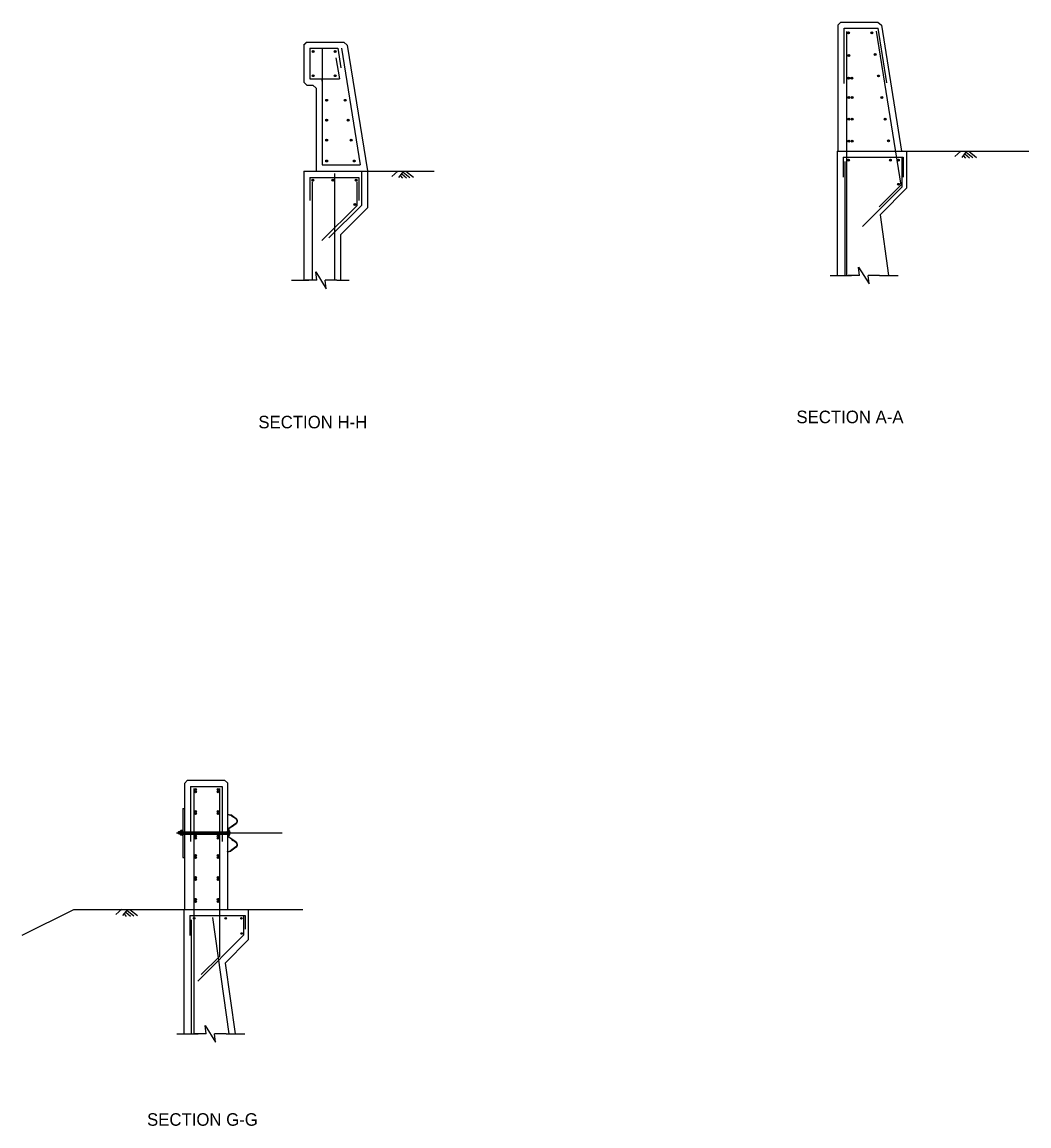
# Model space of a CAD drawing. Extents: x -315 to -209, y 491 to 524.
# Drawn here: x -259.14 to -231.83, y 491.53 to 521.48 of the extents above; entities that cross this region are included whole.
import ezdxf

# ---------------------------------------------------------------- set-up
doc = ezdxf.new("R2010")
doc.units = 0
for name, color, linetype in [('border_NO-PLOT', 7, 'Continuous'), ('pp_PRESENTATION', 7, 'Continuous'), ('str_Center-Line-A', 7, 'Continuous'), ('str_Concrete-A', 7, 'Continuous'), ('str_Grades-Finish-Grade-A', 7, 'Continuous'), ('str_Grades-Origonal-Ground-A', 7, 'Continuous'), ('str_Misc-Steel-A', 7, 'Continuous'), ('str_Reinforcement-A', 7, 'Continuous'), ('str_Reinforcement-B', 7, 'Continuous'), ('str_Text-A', 7, 'Continuous'), ('tcd_RAILING-MGS', 7, 'Continuous')]:
    doc.layers.add(name, color=color, linetype=linetype)

msp = doc.modelspace()

# ---------------------------------------------------------------- linework, layer by layer
at = {"layer": 'pp_PRESENTATION'}
for p, q in [((-236.419, 514.602), (-236.734, 514.602)), ((-235.877, 514.602), (-236.191, 514.602)), ((-251.148, 514.472), (-251.462, 514.472)), ((-250.605, 514.472), (-250.919, 514.472)), ((-254.148, 494.026), (-254.462, 494.026)), ((-253.605, 494.026), (-253.919, 494.026))]:
    msp.add_line(p, q, dxfattribs=at)
for points in [[(-251.148, 514.472), (-251.177, 514.701), (-250.891, 514.244), (-250.919, 514.472)], [(-236.419, 514.602), (-236.448, 514.83), (-236.162, 514.373), (-236.191, 514.602)], [(-254.148, 494.026), (-254.176, 494.255), (-253.891, 493.797), (-253.919, 494.026)]]:
    msp.add_lwpolyline(points, dxfattribs=at)
at = {"layer": 'str_Center-Line-A'}
msp.add_line((-254.954, 499.476), (-252.086, 499.476), dxfattribs=at)
at = {"layer": 'str_Concrete-A'}
for p, q in [((-236.926, 521.479), (-237.009, 521.395)), ((-236.926, 521.479), (-235.926, 521.479)), ((-235.926, 521.479), (-235.829, 521.396)), ((-237.009, 521.395), (-237.009, 517.979)), ((-235.829, 521.396), (-235.28, 517.979)), ((-251.425, 520.932), (-251.508, 520.849)), ((-251.417, 520.936), (-251.5, 520.852)), ((-251.417, 520.936), (-250.417, 520.936)), ((-250.417, 520.936), (-250.32, 520.853)), ((-251.5, 520.852), (-251.5, 519.852)), ((-250.32, 520.853), (-249.771, 517.438)), ((-251.5, 519.852), (-251.417, 519.769)), ((-251.417, 519.769), (-251.25, 519.769)), ((-251.25, 519.769), (-251.167, 519.685)), ((-251.167, 519.685), (-251.167, 517.438)), ((-237.03, 517.979), (-237.03, 514.602)), ((-237.03, 517.979), (-235.135, 517.979)), ((-235.135, 516.979), (-235.135, 517.979)), ((-251.5, 517.435), (-249.765, 517.435)), ((-251.5, 517.435), (-251.5, 514.472)), ((-249.771, 517.438), (-249.771, 516.435)), ((-235.135, 516.979), (-235.864, 516.249)), ((-249.771, 516.435), (-250.5, 515.705)), ((-235.864, 516.249), (-235.632, 514.602)), ((-250.5, 515.705), (-250.5, 514.472)), ((-237.217, 514.602), (-236.636, 514.602)), ((-235.877, 514.602), (-235.375, 514.602)), ((-251.83, 514.472), (-251.364, 514.472)), ((-250.605, 514.472), (-250.269, 514.472)), ((-254.654, 500.904), (-254.737, 500.82)), ((-254.737, 500.82), (-254.737, 497.406)), ((-254.654, 500.904), (-253.654, 500.904)), ((-253.654, 500.904), (-253.57, 500.833)), ((-253.57, 500.833), (-253.57, 497.406)), ((-254.737, 499.508), (-253.57, 499.508)), ((-254.737, 499.444), (-253.57, 499.444)), ((-254.758, 497.403), (-254.758, 494.026)), ((-254.758, 497.403), (-253.008, 497.403)), ((-253.008, 497.403), (-253.008, 496.575)), ((-253.008, 496.575), (-253.636, 495.947)), ((-253.636, 495.947), (-253.365, 494.026)), ((-254.945, 494.026), (-254.364, 494.026)), ((-253.605, 494.026), (-253.103, 494.026))]:
    msp.add_line(p, q, dxfattribs=at)
at = {"layer": 'str_Grades-Finish-Grade-A'}
msp.add_line((-235.135, 517.979), (-231.827, 517.979), dxfattribs=at)
at = {"layer": 'str_Grades-Origonal-Ground-A'}
for p, q in [((-233.67, 517.979), (-233.833, 517.834)), ((-233.833, 517.979), (-232.691, 517.979)), ((-233.516, 517.978), (-233.65, 517.807)), ((-233.563, 517.905), (-233.437, 517.791)), ((-233.529, 517.952), (-233.345, 517.801)), ((-233.453, 517.977), (-233.247, 517.808)), ((-233.607, 517.856), (-233.549, 517.784)), ((-249.765, 517.435), (-248.031, 517.435)), ((-248.946, 517.437), (-249.109, 517.292)), ((-249.109, 517.436), (-247.966, 517.436)), ((-248.791, 517.436), (-248.926, 517.265)), ((-248.883, 517.314), (-248.824, 517.242)), ((-248.838, 517.363), (-248.713, 517.249)), ((-248.805, 517.41), (-248.621, 517.259)), ((-248.729, 517.435), (-248.523, 517.266)), ((-259.142, 496.701), (-257.737, 497.403)), ((-257.737, 497.403), (-254.758, 497.403)), ((-256.438, 497.404), (-256.6, 497.259)), ((-256.6, 497.403), (-255.458, 497.403)), ((-256.283, 497.403), (-256.417, 497.232)), ((-256.375, 497.281), (-256.316, 497.208)), ((-256.33, 497.33), (-256.204, 497.215)), ((-256.296, 497.377), (-256.112, 497.225)), ((-256.22, 497.402), (-256.014, 497.232)), ((-253.008, 497.403), (-251.521, 497.403))]:
    msp.add_line(p, q, dxfattribs=at)
at = {"layer": 'str_Misc-Steel-A'}
for p, q in [((-254.894, 499.506), (-254.908, 499.492)), ((-254.908, 499.463), (-254.908, 499.492)), ((-254.894, 499.449), (-254.908, 499.463)), ((-254.894, 499.449), (-254.894, 499.506)), ((-254.851, 499.506), (-254.894, 499.506)), ((-254.851, 499.449), (-254.894, 499.449)), ((-254.881, 499.458), (-254.881, 499.499)), ((-254.873, 499.506), (-254.873, 499.451)), ((-254.863, 499.458), (-254.863, 499.499)), ((-254.851, 499.449), (-254.851, 499.506)), ((-254.85, 499.431), (-254.85, 499.526)), ((-254.806, 499.513), (-254.838, 499.513)), ((-254.806, 499.539), (-254.837, 499.539)), ((-254.806, 499.418), (-254.837, 499.418)), ((-254.836, 499.444), (-254.806, 499.444)), ((-254.806, 499.418), (-254.806, 499.539)), ((-254.796, 499.543), (-254.803, 499.543)), ((-254.803, 499.543), (-254.803, 499.414)), ((-254.803, 499.414), (-254.796, 499.414)), ((-254.796, 499.414), (-254.796, 499.543)), ((-254.778, 499.508), (-254.737, 499.508)), ((-254.778, 499.444), (-254.737, 499.444))]:
    msp.add_line(p, q, dxfattribs=at)
msp.add_lwpolyline([(-254.79, 499.557), (-254.79, 499.399), (-254.778, 499.399), (-254.778, 499.557)], close=True, dxfattribs=at)
for centre, start, end in [((-254.837, 499.526), 90.7224, 261.7875), ((-254.837, 499.457), 182.9268, 270.3985), ((-254.837, 499.431), 94.8049, 266.3828), ((-254.837, 499.5), 90.4996, 178.1024)]:
    msp.add_arc(centre, 0.0129, start, end, dxfattribs=at)
at = {"layer": 'str_Reinforcement-A'}
for p, q in [((-236.843, 519.812), (-236.843, 521.312)), ((-236.843, 521.312), (-235.916, 521.312)), ((-236.772, 521.225), (-236.772, 514.602)), ((-235.968, 521.228), (-235.298, 517.056)), ((-235.678, 519.831), (-235.916, 521.312)), ((-251.334, 520.769), (-251.334, 519.935)), ((-251.334, 520.769), (-250.575, 520.769)), ((-251, 520.744), (-251, 517.602)), ((-250.575, 520.769), (-250.49, 520.238)), ((-250.475, 520.769), (-249.966, 517.602)), ((-250.627, 520.508), (-250.535, 519.935)), ((-251.334, 519.935), (-250.535, 519.935)), ((-251, 519.873), (-251, 519.935)), ((-251, 517.602), (-249.966, 517.602)), ((-236.863, 517.812), (-236.863, 517.268)), ((-236.863, 517.812), (-235.237, 517.812)), ((-236.823, 517.692), (-236.823, 514.602)), ((-235.277, 517.783), (-235.277, 516.995)), ((-235.237, 517.812), (-235.237, 517.272)), ((-250.667, 517.367), (-250.667, 514.472)), ((-249.938, 517.435), (-249.938, 516.504)), ((-251.333, 517.257), (-251.333, 516.639)), ((-251.333, 517.257), (-250.004, 517.257)), ((-251.269, 517.148), (-251.269, 514.472)), ((-250.062, 517.148), (-250.062, 516.497)), ((-250.004, 517.257), (-250.004, 516.639)), ((-236.338, 515.934), (-235.277, 516.995)), ((-235.887, 516.467), (-235.298, 517.056)), ((-250.062, 516.497), (-251.01, 515.549)), ((-250.822, 515.62), (-249.938, 516.504)), ((-254.571, 500.737), (-254.571, 499.906)), ((-254.571, 500.737), (-254.571, 499.24)), ((-254.571, 500.737), (-253.712, 500.737)), ((-254.479, 500.678), (-254.479, 494.029)), ((-253.787, 500.678), (-253.787, 496.128)), ((-253.712, 500.737), (-253.712, 499.24)), ((-254.591, 497.237), (-253.091, 497.237)), ((-254.591, 497.237), (-254.591, 496.693)), ((-253.091, 497.237), (-253.091, 496.865)), ((-254.551, 497.116), (-254.551, 494.026)), ((-253.978, 497.179), (-253.533, 494.026)), ((-253.131, 497.207), (-253.131, 496.701)), ((-253.131, 496.701), (-254.378, 495.455)), ((-253.787, 496.128), (-254.282, 495.633))]:
    msp.add_line(p, q, dxfattribs=at)
for centre, radius in [((-236.715, 521.187), 0.0026), ((-236.715, 521.187), 0.00174), ((-236.715, 521.187), 0.000871), ((-236.087, 521.187), 0.0026), ((-236.087, 521.187), 0.00174), ((-236.087, 521.187), 0.000871), ((-236.714, 520.571), 0.0026), ((-236.714, 520.571), 0.00174), ((-236.714, 520.571), 0.000871), ((-235.997, 520.602), 0.0026), ((-235.997, 520.602), 0.00174), ((-235.997, 520.602), 0.000871), ((-235.907, 520.016), 0.0026), ((-235.907, 520.016), 0.00174), ((-235.907, 520.016), 0.000871), ((-236.714, 519.957), 0.0026), ((-236.714, 519.957), 0.00174), ((-236.714, 519.957), 0.000871), ((-236.712, 519.433), 0.0026), ((-236.712, 519.433), 0.00174), ((-236.712, 519.433), 0.000871), ((-235.817, 519.43), 0.0026), ((-235.817, 519.43), 0.00174), ((-235.817, 519.43), 0.000871), ((-236.711, 518.847), 0.0026), ((-236.711, 518.847), 0.00174), ((-236.711, 518.847), 0.000871), ((-235.726, 518.845), 0.0026), ((-235.726, 518.845), 0.00174), ((-235.726, 518.845), 0.000871), ((-236.709, 518.249), 0.0026), ((-236.709, 518.249), 0.00174), ((-236.709, 518.249), 0.000871), ((-235.636, 518.259), 0.0026), ((-235.636, 518.259), 0.00174), ((-235.636, 518.259), 0.000871)]:
    msp.add_circle(centre, radius, dxfattribs=at)
at = {"layer": 'str_Reinforcement-B'}
for centre, radius in [((-236.718, 521.187), 0.026), ((-236.718, 521.187), 0.0208), ((-236.718, 521.187), 0.0156), ((-236.718, 521.187), 0.0104), ((-236.718, 521.187), 0.00521), ((-236.09, 521.187), 0.026), ((-236.09, 521.187), 0.0208), ((-236.09, 521.187), 0.0156), ((-236.09, 521.187), 0.0104), ((-236.09, 521.187), 0.00521), ((-251.247, 520.681), 0.026), ((-251.247, 520.681), 0.0208), ((-251.247, 520.681), 0.0156), ((-251.247, 520.681), 0.0104), ((-251.247, 520.681), 0.00521), ((-250.648, 520.681), 0.026), ((-250.648, 520.681), 0.0208), ((-250.648, 520.681), 0.0156), ((-250.648, 520.681), 0.0104), ((-250.648, 520.681), 0.00521), ((-236.714, 520.571), 0.026), ((-236.714, 520.571), 0.0208), ((-236.714, 520.571), 0.0156), ((-236.714, 520.571), 0.0104), ((-236.714, 520.571), 0.00521), ((-236, 520.602), 0.026), ((-236, 520.602), 0.0208), ((-236, 520.602), 0.0156), ((-236, 520.602), 0.0104), ((-236, 520.602), 0.00521), ((-251.244, 520.024), 0.026), ((-251.244, 520.024), 0.0208), ((-251.244, 520.024), 0.0156), ((-251.244, 520.024), 0.0104), ((-251.244, 520.024), 0.00521), ((-250.648, 520.024), 0.026), ((-250.648, 520.024), 0.0208), ((-250.648, 520.024), 0.0156), ((-250.648, 520.024), 0.0104), ((-250.648, 520.024), 0.00521), ((-236.717, 519.957), 0.026), ((-236.717, 519.957), 0.0208), ((-236.717, 519.957), 0.0156), ((-236.63, 519.957), 0.026), ((-236.63, 519.957), 0.0208), ((-236.63, 519.957), 0.0156), ((-235.909, 520.016), 0.026), ((-235.909, 520.016), 0.0208), ((-235.909, 520.016), 0.0156), ((-235.909, 520.016), 0.0104), ((-235.909, 520.016), 0.00521), ((-236.717, 519.957), 0.0104), ((-236.717, 519.957), 0.00521), ((-236.63, 519.957), 0.0104), ((-236.63, 519.957), 0.00521), ((-250.879, 519.356), 0.026), ((-250.879, 519.356), 0.0208), ((-250.376, 519.356), 0.026), ((-250.376, 519.356), 0.0208), ((-236.712, 519.433), 0.026), ((-236.712, 519.433), 0.0208), ((-236.712, 519.433), 0.0156), ((-236.712, 519.433), 0.0104), ((-236.712, 519.433), 0.00521), ((-236.625, 519.433), 0.026), ((-236.625, 519.433), 0.0208), ((-236.625, 519.433), 0.0156), ((-236.625, 519.433), 0.0104), ((-236.625, 519.433), 0.00521), ((-235.819, 519.43), 0.026), ((-235.819, 519.43), 0.0208), ((-235.819, 519.43), 0.0156), ((-235.819, 519.43), 0.0104), ((-235.819, 519.43), 0.00521), ((-250.879, 519.356), 0.0156), ((-250.879, 519.356), 0.0104), ((-250.879, 519.356), 0.00521), ((-250.376, 519.356), 0.0156), ((-250.376, 519.356), 0.0104), ((-250.376, 519.356), 0.00521), ((-250.879, 518.817), 0.026), ((-250.879, 518.817), 0.0208), ((-250.879, 518.817), 0.0156), ((-250.879, 518.817), 0.0104), ((-250.879, 518.817), 0.00521), ((-250.294, 518.817), 0.026), ((-250.294, 518.817), 0.0208), ((-250.294, 518.817), 0.0156), ((-250.294, 518.817), 0.0104), ((-250.294, 518.817), 0.00521), ((-236.712, 518.846), 0.026), ((-236.712, 518.846), 0.0208), ((-236.712, 518.846), 0.0156), ((-236.712, 518.846), 0.0104), ((-236.712, 518.846), 0.00521), ((-236.625, 518.846), 0.026), ((-236.625, 518.846), 0.0208), ((-236.625, 518.846), 0.0156), ((-236.625, 518.846), 0.0104), ((-236.625, 518.846), 0.00521), ((-235.729, 518.845), 0.026), ((-235.729, 518.845), 0.0208), ((-235.729, 518.845), 0.0156), ((-235.729, 518.845), 0.0104), ((-235.729, 518.845), 0.00521), ((-250.879, 518.277), 0.026), ((-250.879, 518.277), 0.0208), ((-250.879, 518.277), 0.0156), ((-250.879, 518.277), 0.0104), ((-250.879, 518.277), 0.00521), ((-250.212, 518.277), 0.026), ((-250.212, 518.277), 0.0208), ((-250.212, 518.277), 0.0156), ((-250.212, 518.277), 0.0104), ((-250.212, 518.277), 0.00521), ((-236.712, 518.249), 0.026), ((-236.712, 518.249), 0.0208), ((-236.712, 518.249), 0.0156), ((-236.712, 518.249), 0.0104), ((-236.712, 518.249), 0.00521), ((-236.625, 518.249), 0.026), ((-236.625, 518.249), 0.0208), ((-236.625, 518.249), 0.0156), ((-236.625, 518.249), 0.0104), ((-236.625, 518.249), 0.00521), ((-235.639, 518.259), 0.026), ((-235.639, 518.259), 0.0208), ((-235.639, 518.259), 0.0156), ((-235.639, 518.259), 0.0104), ((-235.639, 518.259), 0.00521), ((-250.879, 517.709), 0.026), ((-250.879, 517.709), 0.0208), ((-250.879, 517.709), 0.0156), ((-250.879, 517.709), 0.0104), ((-250.879, 517.709), 0.00521), ((-250.129, 517.709), 0.026), ((-250.129, 517.709), 0.0208), ((-250.129, 517.709), 0.0156), ((-250.129, 517.709), 0.0104), ((-250.129, 517.709), 0.00521), ((-236.723, 517.735), 0.026), ((-236.723, 517.735), 0.0208), ((-236.723, 517.735), 0.0156), ((-236.723, 517.735), 0.0104), ((-236.723, 517.735), 0.00521), ((-235.586, 517.735), 0.026), ((-235.586, 517.735), 0.0208), ((-235.586, 517.735), 0.0156), ((-235.586, 517.735), 0.0104), ((-235.586, 517.735), 0.00521), ((-235.369, 517.735), 0.026), ((-235.369, 517.735), 0.0208), ((-235.369, 517.735), 0.0156), ((-235.369, 517.735), 0.0104), ((-235.369, 517.735), 0.00521), ((-251.257, 517.188), 0.026), ((-251.257, 517.188), 0.0208), ((-251.257, 517.188), 0.0156), ((-251.257, 517.188), 0.0104), ((-251.257, 517.188), 0.00521), ((-250.711, 517.188), 0.026), ((-250.711, 517.188), 0.0208), ((-250.711, 517.188), 0.0156), ((-250.711, 517.188), 0.0104), ((-250.711, 517.188), 0.00521), ((-250.079, 517.188), 0.026), ((-250.079, 517.188), 0.0208), ((-250.079, 517.188), 0.0156), ((-250.079, 517.188), 0.0104), ((-250.079, 517.188), 0.00521), ((-235.369, 517.077), 0.026), ((-235.369, 517.077), 0.0208), ((-235.369, 517.077), 0.0156), ((-235.369, 517.077), 0.0104), ((-235.369, 517.077), 0.00521), ((-250.112, 516.528), 0.026), ((-250.112, 516.528), 0.0208), ((-250.112, 516.528), 0.0156), ((-250.112, 516.528), 0.0104), ((-250.112, 516.528), 0.00521), ((-254.435, 500.652), 0.026), ((-254.435, 500.593), 0.026), ((-254.435, 500.652), 0.0174), ((-254.435, 500.593), 0.0174), ((-254.435, 500.652), 0.00871), ((-254.435, 500.593), 0.00871), ((-253.826, 500.652), 0.026), ((-253.826, 500.593), 0.026), ((-253.826, 500.652), 0.0174), ((-253.826, 500.593), 0.0174), ((-253.826, 500.652), 0.00871), ((-253.826, 500.593), 0.00871), ((-254.435, 500.059), 0.026), ((-254.435, 500.001), 0.026), ((-254.435, 500.059), 0.0174), ((-254.435, 500.001), 0.0174), ((-254.435, 500.059), 0.00871), ((-254.435, 500.001), 0.00871), ((-253.826, 500.059), 0.026), ((-253.826, 500.001), 0.026), ((-253.826, 500.059), 0.0174), ((-253.826, 500.001), 0.0174), ((-253.826, 500.059), 0.00871), ((-253.826, 500.001), 0.00871), ((-254.435, 499.393), 0.026), ((-254.435, 499.335), 0.026), ((-254.435, 499.393), 0.0174), ((-254.435, 499.335), 0.0174), ((-254.435, 499.393), 0.00871), ((-254.435, 499.335), 0.00871), ((-253.826, 499.393), 0.026), ((-253.826, 499.335), 0.026), ((-253.826, 499.393), 0.0174), ((-253.826, 499.335), 0.0174), ((-253.826, 499.393), 0.00871), ((-253.826, 499.335), 0.00871), ((-254.435, 498.867), 0.026), ((-254.435, 498.806), 0.026), ((-254.435, 498.867), 0.0174), ((-254.435, 498.806), 0.0174), ((-254.435, 498.867), 0.00871), ((-254.435, 498.806), 0.00871), ((-253.826, 498.867), 0.026), ((-253.826, 498.806), 0.026), ((-253.826, 498.867), 0.0174), ((-253.826, 498.806), 0.0174), ((-253.826, 498.867), 0.00871), ((-253.826, 498.806), 0.00871), ((-254.435, 498.271), 0.026), ((-254.435, 498.21), 0.026), ((-254.435, 498.271), 0.0174), ((-254.435, 498.21), 0.0174), ((-254.435, 498.271), 0.00871), ((-254.435, 498.21), 0.00871), ((-253.826, 498.271), 0.026), ((-253.826, 498.21), 0.026), ((-253.826, 498.271), 0.0174), ((-253.826, 498.21), 0.0174), ((-253.826, 498.271), 0.00871), ((-253.826, 498.21), 0.00871), ((-254.435, 497.675), 0.026), ((-254.435, 497.614), 0.026), ((-254.435, 497.675), 0.0174), ((-254.435, 497.614), 0.0174), ((-254.435, 497.675), 0.00871), ((-254.435, 497.614), 0.00871), ((-253.826, 497.675), 0.026), ((-253.826, 497.614), 0.026), ((-253.826, 497.675), 0.0174), ((-253.826, 497.614), 0.0174), ((-253.826, 497.675), 0.00871), ((-253.826, 497.614), 0.00871), ((-254.474, 497.158), 0.0208), ((-254.474, 497.158), 0.0208), ((-254.474, 497.158), 0.0156), ((-254.474, 497.158), 0.0104), ((-254.474, 497.158), 0.00521), ((-253.617, 497.158), 0.0208), ((-253.617, 497.158), 0.0208), ((-253.617, 497.158), 0.0156), ((-253.617, 497.158), 0.0104), ((-253.617, 497.158), 0.00521), ((-253.191, 497.158), 0.0208), ((-253.191, 497.158), 0.0208), ((-253.191, 497.158), 0.0156), ((-253.191, 497.158), 0.0104), ((-253.191, 497.158), 0.00521), ((-253.184, 496.747), 0.0208), ((-253.184, 496.747), 0.0208), ((-253.184, 496.747), 0.0156), ((-253.184, 496.747), 0.0104), ((-253.184, 496.747), 0.00521)]:
    msp.add_circle(centre, radius, dxfattribs=at)
at = {"layer": 'str_Text-A'}
for p, q in [((-254.778, 500.143), (-254.737, 500.143)), ((-254.778, 500.143), (-254.778, 498.809)), ((-254.737, 500.143), (-254.737, 498.809)), ((-254.778, 498.809), (-254.737, 498.809))]:
    msp.add_line(p, q, dxfattribs=at)
at = {"layer": 'tcd_RAILING-MGS'}
for p, q in [((-253.57, 499.987), (-253.572, 499.978)), ((-253.572, 499.978), (-253.487, 499.963)), ((-253.57, 499.987), (-253.483, 499.971)), ((-253.339, 499.856), (-253.487, 499.963)), ((-253.334, 499.863), (-253.483, 499.971)), ((-253.449, 499.946), (-253.454, 499.939)), ((-253.412, 499.943), (-253.442, 499.904)), ((-253.398, 499.91), (-253.404, 499.902)), ((-253.34, 499.731), (-253.535, 499.593)), ((-253.335, 499.724), (-253.529, 499.586)), ((-253.454, 499.65), (-253.449, 499.643)), ((-253.442, 499.686), (-253.413, 499.647)), ((-253.403, 499.686), (-253.398, 499.679)), ((-253.57, 499.429), (-253.57, 499.523)), ((-253.561, 499.507), (-253.57, 499.507)), ((-253.561, 499.445), (-253.57, 499.445)), ((-253.561, 499.531), (-253.561, 499.421)), ((-253.536, 499.531), (-253.561, 499.531)), ((-253.561, 499.429), (-253.561, 499.523)), ((-253.536, 499.421), (-253.561, 499.421)), ((-253.536, 499.561), (-253.536, 499.391)), ((-253.536, 499.561), (-253.532, 499.561)), ((-253.536, 499.391), (-253.532, 499.391)), ((-253.34, 499.221), (-253.535, 499.359)), ((-253.335, 499.229), (-253.529, 499.366)), ((-253.454, 499.302), (-253.449, 499.309)), ((-253.442, 499.266), (-253.413, 499.306)), ((-253.339, 499.096), (-253.487, 498.99)), ((-253.334, 499.089), (-253.483, 498.981)), ((-253.449, 499.006), (-253.454, 499.013)), ((-253.412, 499.009), (-253.442, 499.048)), ((-253.398, 499.042), (-253.404, 499.05)), ((-253.403, 499.266), (-253.398, 499.273)), ((-253.572, 498.975), (-253.487, 498.99)), ((-253.57, 498.966), (-253.572, 498.975)), ((-253.57, 498.966), (-253.483, 498.981))]:
    msp.add_line(p, q, dxfattribs=at)
for centre, radius, start, end in [((-253.387, 499.794), 0.0781, 306.3113, 52.7755), ((-253.387, 499.794), 0.0871, 306.3113, 52.7755), ((-253.483, 499.523), 0.0871, 126.1868, 180), ((-253.483, 499.429), 0.0871, 180, 233.8132), ((-253.483, 499.523), 0.0781, 126.1868, 180), ((-253.483, 499.429), 0.0781, 180, 233.8132), ((-253.625, 499.476), 0.126, 317.4171, 42.5829), ((-253.387, 499.158), 0.0781, 307.2245, 53.6887), ((-253.387, 499.158), 0.0871, 307.2245, 53.6887)]:
    msp.add_arc(centre, radius, start, end, dxfattribs=at)

# ---------------------------------------------------------------- texts
at = {"layer": 'border_NO-PLOT'}
for s, p in [('SECTION H-H', (-252.732, 510.455)), ('SECTION A-A', (-238.134, 510.595)), ('SECTION G-G', (-255.752, 491.531))]:
    msp.add_text(s, height=0.34, dxfattribs=at).set_placement(p)

doc.saveas('drawing.dxf')
